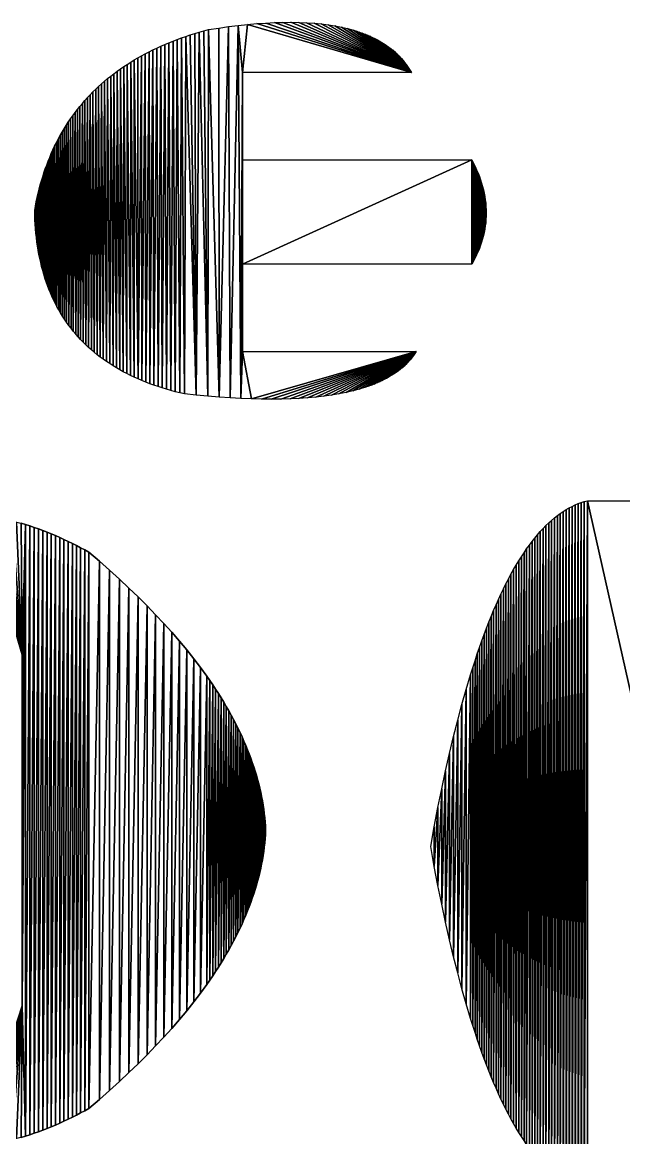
# Model space of a CAD drawing. Extents: x 10 to 917, y 10 to 841.
# Drawn here: x 494.3 to 538, y 52.4 to 133.5 of the extents above; entities that cross this region are included whole.
import ezdxf

# ---------------------------------------------------------------- set-up
doc = ezdxf.new("R2010")
doc.units = 0
doc.header["$MEASUREMENT"] = 0
doc.layers.get('0').update_dxf_attribs({"linetype": 'CONTINUOUS'})

msp = doc.modelspace()

# ---------------------------------------------------------------- linework, layer by layer
for p, q in [((507.829, 132.99), (508.566, 133.103)), ((508.566, 133.103), (509.285, 133.203)), ((509.285, 133.203), (509.986, 133.289)), ((509.986, 133.289), (510.67, 133.361)), ((510.67, 133.361), (511.335, 133.42)), ((511.335, 133.42), (511.983, 133.465)), ((511.983, 133.465), (512.613, 133.496)), ((512.613, 133.496), (513.225, 133.514)), ((513.225, 133.514), (513.819, 133.518)), ((513.819, 133.518), (514.395, 133.509)), ((514.395, 133.509), (514.954, 133.486)), ((514.954, 133.486), (515.495, 133.449)), ((515.495, 133.449), (516.018, 133.399)), ((516.018, 133.399), (516.523, 133.335)), ((516.523, 133.335), (517.01, 133.257)), ((517.01, 133.257), (517.48, 133.166)), ((517.48, 133.166), (517.931, 133.061)), ((517.931, 133.061), (518.365, 132.943)), ((505.253, 132.151), (505.559, 132.269)), ((505.559, 132.269), (505.87, 132.383)), ((505.87, 132.383), (506.186, 132.493)), ((506.186, 132.493), (506.505, 132.6)), ((506.505, 132.6), (506.83, 132.703)), ((506.83, 132.703), (507.159, 132.802)), ((507.159, 132.802), (507.492, 132.898)), ((507.492, 132.898), (507.829, 132.99)), ((518.365, 132.943), (518.575, 132.879)), ((518.575, 132.879), (518.781, 132.811)), ((518.781, 132.811), (518.982, 132.74)), ((518.982, 132.74), (519.179, 132.665)), ((519.179, 132.665), (519.372, 132.587)), ((519.372, 132.587), (519.56, 132.506)), ((519.56, 132.506), (519.743, 132.421)), ((519.743, 132.421), (519.922, 132.333)), ((519.922, 132.333), (520.097, 132.242)), ((520.097, 132.242), (520.267, 132.147)), ((503.507, 131.371), (503.787, 131.51)), ((503.787, 131.51), (504.071, 131.646)), ((504.071, 131.646), (504.36, 131.777)), ((504.36, 131.777), (504.653, 131.906)), ((504.653, 131.906), (504.951, 132.03)), ((504.951, 132.03), (505.253, 132.151)), ((520.267, 132.147), (520.433, 132.048)), ((520.433, 132.048), (520.594, 131.947)), ((520.594, 131.947), (520.751, 131.842)), ((520.751, 131.842), (520.903, 131.733)), ((520.903, 131.733), (521.051, 131.621)), ((521.051, 131.621), (521.194, 131.506)), ((521.194, 131.506), (521.333, 131.387)), ((501.922, 130.461), (502.175, 130.622)), ((502.175, 130.622), (502.433, 130.779)), ((502.433, 130.779), (502.695, 130.932)), ((502.695, 130.932), (502.961, 131.082)), ((502.961, 131.082), (503.232, 131.228)), ((503.232, 131.228), (503.507, 131.371)), ((521.333, 131.387), (521.468, 131.265)), ((521.468, 131.265), (521.598, 131.139)), ((521.598, 131.139), (521.723, 131.01)), ((521.723, 131.01), (521.845, 130.878)), ((521.845, 130.878), (521.961, 130.742)), ((521.961, 130.742), (522.073, 130.603)), ((522.073, 130.603), (522.181, 130.46)), ((500.724, 129.604), (500.954, 129.782)), ((500.954, 129.782), (501.19, 129.958)), ((501.19, 129.958), (501.429, 130.129)), ((501.429, 130.129), (501.674, 130.297)), ((501.674, 130.297), (501.922, 130.461)), ((522.568, 129.856), (510.286, 129.856)), ((510.286, 129.856), (510.286, 123.515)), ((522.181, 130.46), (522.285, 130.314)), ((522.285, 130.314), (522.383, 130.165)), ((522.383, 130.165), (522.478, 130.012)), ((522.478, 130.012), (522.568, 129.856)), ((499.845, 128.853), (500.058, 129.046)), ((500.058, 129.046), (500.275, 129.236)), ((500.275, 129.236), (500.497, 129.422)), ((500.497, 129.422), (500.724, 129.604)), ((499.038, 128.045), (499.233, 128.253)), ((499.233, 128.253), (499.432, 128.456)), ((499.432, 128.456), (499.637, 128.657)), ((499.637, 128.657), (499.845, 128.853)), ((498.302, 127.179), (498.479, 127.401)), ((498.479, 127.401), (498.661, 127.619)), ((498.661, 127.619), (498.847, 127.834)), ((498.847, 127.834), (499.038, 128.045)), ((497.796, 126.492), (497.96, 126.725)), ((497.96, 126.725), (498.129, 126.954)), ((498.129, 126.954), (498.302, 127.179)), ((497.185, 125.526), (497.331, 125.773)), ((497.331, 125.773), (497.482, 126.016)), ((497.482, 126.016), (497.637, 126.256)), ((497.637, 126.256), (497.796, 126.492)), ((496.773, 124.763), (496.906, 125.021)), ((496.906, 125.021), (497.043, 125.275)), ((497.043, 125.275), (497.185, 125.526)), ((496.402, 123.968), (496.521, 124.237)), ((496.521, 124.237), (496.645, 124.502)), ((496.645, 124.502), (496.773, 124.763)), ((496.07, 123.141), (496.176, 123.42)), ((496.176, 123.42), (496.287, 123.696)), ((496.287, 123.696), (496.402, 123.968)), ((510.286, 123.515), (526.954, 123.515)), ((526.954, 123.515), (527.082, 123.27)), ((495.778, 122.281), (495.871, 122.571)), ((495.871, 122.571), (495.968, 122.858)), ((495.968, 122.858), (496.07, 123.141)), ((527.082, 123.27), (527.201, 123.025)), ((527.201, 123.025), (527.312, 122.781)), ((527.312, 122.781), (527.415, 122.538)), ((527.415, 122.538), (527.509, 122.295)), ((495.527, 121.389), (495.606, 121.69)), ((495.606, 121.69), (495.69, 121.987)), ((495.69, 121.987), (495.778, 122.281)), ((527.509, 122.295), (527.596, 122.052)), ((527.596, 122.052), (527.674, 121.81)), ((527.674, 121.81), (527.744, 121.568)), ((495.382, 120.776), (495.452, 121.084)), ((495.452, 121.084), (495.527, 121.389)), ((527.744, 121.568), (527.805, 121.327)), ((527.805, 121.327), (527.859, 121.087)), ((527.859, 121.087), (527.904, 120.847)), ((495.197, 119.83), (495.254, 120.149)), ((495.254, 120.149), (495.316, 120.464)), ((495.316, 120.464), (495.382, 120.776)), ((527.904, 120.847), (527.941, 120.607)), ((527.941, 120.607), (527.97, 120.368)), ((527.97, 120.368), (527.99, 120.13)), ((527.99, 120.13), (528.003, 119.892)), ((495.205, 119.492), (495.197, 119.83)), ((495.218, 119.158), (495.205, 119.492)), ((528.003, 119.417), (527.99, 119.181)), ((528.003, 119.892), (528.007, 119.654)), ((528.007, 119.654), (528.003, 119.417)), ((495.237, 118.828), (495.218, 119.158)), ((495.26, 118.503), (495.237, 118.828)), ((495.289, 118.181), (495.26, 118.503)), ((527.904, 118.474), (527.859, 118.24)), ((527.941, 118.709), (527.904, 118.474)), ((527.97, 118.945), (527.941, 118.709)), ((527.99, 119.181), (527.97, 118.945)), ((495.323, 117.864), (495.289, 118.181)), ((495.361, 117.551), (495.323, 117.864)), ((527.744, 117.772), (527.674, 117.539)), ((527.805, 118.006), (527.744, 117.772)), ((527.859, 118.24), (527.805, 118.006)), ((495.406, 117.241), (495.361, 117.551)), ((495.455, 116.936), (495.406, 117.241)), ((495.509, 116.636), (495.455, 116.936)), ((527.415, 116.843), (527.312, 116.612)), ((527.509, 117.075), (527.415, 116.843)), ((527.596, 117.307), (527.509, 117.075)), ((527.674, 117.539), (527.596, 117.307)), ((495.568, 116.339), (495.509, 116.636)), ((495.633, 116.046), (495.568, 116.339)), ((495.703, 115.757), (495.633, 116.046)), ((527.082, 116.152), (526.954, 115.922)), ((527.201, 116.382), (527.082, 116.152)), ((527.312, 116.612), (527.201, 116.382)), ((495.778, 115.473), (495.703, 115.757)), ((495.858, 115.193), (495.778, 115.473)), ((495.943, 114.916), (495.858, 115.193)), ((526.954, 115.922), (510.286, 115.922)), ((510.286, 115.922), (510.286, 109.581)), ((496.033, 114.644), (495.943, 114.916)), ((496.129, 114.376), (496.033, 114.644)), ((496.229, 114.112), (496.129, 114.376)), ((496.335, 113.853), (496.229, 114.112)), ((496.446, 113.597), (496.335, 113.853)), ((496.562, 113.345), (496.446, 113.597)), ((496.683, 113.098), (496.562, 113.345)), ((496.809, 112.855), (496.683, 113.098)), ((496.941, 112.615), (496.809, 112.855)), ((497.077, 112.38), (496.941, 112.615)), ((497.219, 112.149), (497.077, 112.38)), ((497.366, 111.922), (497.219, 112.149)), ((497.518, 111.7), (497.366, 111.922)), ((497.675, 111.481), (497.518, 111.7)), ((497.837, 111.266), (497.675, 111.481)), ((498.004, 111.056), (497.837, 111.266)), ((498.177, 110.85), (498.004, 111.056)), ((498.355, 110.647), (498.177, 110.85)), ((498.537, 110.449), (498.355, 110.647)), ((498.725, 110.255), (498.537, 110.449)), ((498.918, 110.065), (498.725, 110.255)), ((499.117, 109.88), (498.918, 110.065)), ((499.32, 109.698), (499.117, 109.88)), ((499.529, 109.521), (499.32, 109.698)), ((499.742, 109.347), (499.529, 109.521)), ((510.286, 109.581), (522.919, 109.581)), ((522.919, 109.581), (522.828, 109.438)), ((499.961, 109.178), (499.742, 109.347)), ((500.185, 109.013), (499.961, 109.178)), ((500.414, 108.852), (500.185, 109.013)), ((500.648, 108.695), (500.414, 108.852)), ((500.888, 108.542), (500.648, 108.695)), ((522.294, 108.767), (522.17, 108.642)), ((522.412, 108.895), (522.294, 108.767)), ((522.524, 109.026), (522.412, 108.895)), ((522.631, 109.16), (522.524, 109.026)), ((522.732, 109.297), (522.631, 109.16)), ((522.828, 109.438), (522.732, 109.297)), ((501.132, 108.393), (500.888, 108.542)), ((501.382, 108.248), (501.132, 108.393)), ((501.637, 108.108), (501.382, 108.248)), ((501.897, 107.971), (501.637, 108.108)), ((502.162, 107.839), (501.897, 107.971)), ((521.315, 107.954), (521.153, 107.85)), ((521.471, 108.061), (521.315, 107.954)), ((521.622, 108.171), (521.471, 108.061)), ((521.767, 108.284), (521.622, 108.171)), ((521.907, 108.401), (521.767, 108.284)), ((522.041, 108.52), (521.907, 108.401)), ((522.17, 108.642), (522.041, 108.52)), ((502.432, 107.711), (502.162, 107.839)), ((502.707, 107.587), (502.432, 107.711)), ((502.988, 107.467), (502.707, 107.587)), ((503.273, 107.351), (502.988, 107.467)), ((503.564, 107.239), (503.273, 107.351)), ((503.86, 107.132), (503.564, 107.239)), ((504.161, 107.028), (503.86, 107.132)), ((519.662, 107.127), (519.451, 107.05)), ((519.867, 107.207), (519.662, 107.127)), ((520.068, 107.29), (519.867, 107.207)), ((520.262, 107.375), (520.068, 107.29)), ((520.451, 107.464), (520.262, 107.375)), ((520.635, 107.556), (520.451, 107.464)), ((520.813, 107.651), (520.635, 107.556)), ((520.986, 107.749), (520.813, 107.651)), ((521.153, 107.85), (520.986, 107.749)), ((504.467, 106.929), (504.161, 107.028)), ((504.778, 106.834), (504.467, 106.929)), ((505.095, 106.742), (504.778, 106.834)), ((505.417, 106.655), (505.095, 106.742)), ((505.743, 106.572), (505.417, 106.655)), ((506.075, 106.494), (505.743, 106.572)), ((506.941, 106.403), (506.075, 106.494)), ((507.786, 106.325), (506.941, 106.403)), ((508.608, 106.258), (507.786, 106.325)), ((516.208, 106.325), (515.626, 106.259)), ((516.767, 106.403), (516.208, 106.325)), ((517.304, 106.494), (516.767, 106.403)), ((517.819, 106.596), (517.304, 106.494)), ((518.313, 106.711), (517.819, 106.596)), ((518.784, 106.837), (518.313, 106.711)), ((519.234, 106.976), (518.784, 106.837)), ((519.451, 107.05), (519.234, 106.976)), ((509.409, 106.204), (508.608, 106.258)), ((510.187, 106.162), (509.409, 106.204)), ((510.944, 106.132), (510.187, 106.162)), ((511.679, 106.114), (510.944, 106.132)), ((512.391, 106.108), (511.679, 106.114)), ((513.082, 106.114), (512.391, 106.108)), ((513.751, 106.132), (513.082, 106.114)), ((514.398, 106.162), (513.751, 106.132)), ((515.023, 106.204), (514.398, 106.162)), ((515.626, 106.259), (515.023, 106.204)), ((533.814, 98.08), (534.03, 98.204)), ((534.03, 98.204), (534.248, 98.318)), ((534.248, 98.318), (534.467, 98.422)), ((534.467, 98.422), (534.687, 98.514)), ((534.687, 98.514), (534.909, 98.597)), ((534.909, 98.597), (535.133, 98.669)), ((535.133, 98.669), (535.358, 98.73)), ((535.358, 98.73), (546.68, 98.729)), ((532.756, 97.299), (532.965, 97.476)), ((532.965, 97.476), (533.175, 97.643)), ((533.175, 97.643), (533.386, 97.799)), ((533.386, 97.799), (533.6, 97.945)), ((533.6, 97.945), (533.814, 98.08)), ((494.522, 96.99), (494.204, 97.086)), ((494.839, 96.89), (494.522, 96.99)), ((495.155, 96.784), (494.839, 96.89)), ((495.469, 96.674), (495.155, 96.784)), ((495.782, 96.559), (495.469, 96.674)), ((496.093, 96.44), (495.782, 96.559)), ((531.937, 96.485), (532.14, 96.704)), ((532.14, 96.704), (532.344, 96.913)), ((532.344, 96.913), (532.549, 97.111)), ((532.549, 97.111), (532.756, 97.299)), ((496.403, 96.315), (496.093, 96.44)), ((496.712, 96.186), (496.403, 96.315)), ((497.019, 96.052), (496.712, 96.186)), ((497.325, 95.913), (497.019, 96.052)), ((497.63, 95.769), (497.325, 95.913)), ((497.933, 95.62), (497.63, 95.769)), ((531.142, 95.503), (531.338, 95.764)), ((531.338, 95.764), (531.536, 96.015)), ((531.536, 96.015), (531.736, 96.255)), ((531.736, 96.255), (531.937, 96.485)), ((498.235, 95.467), (497.933, 95.62)), ((498.535, 95.309), (498.235, 95.467)), ((498.835, 95.146), (498.535, 95.309)), ((499.132, 94.978), (498.835, 95.146)), ((499.896, 94.326), (499.132, 94.978)), ((530.561, 94.655), (530.753, 94.948)), ((530.753, 94.948), (530.946, 95.231)), ((530.946, 95.231), (531.142, 95.503)), ((500.636, 93.675), (499.896, 94.326)), ((530.181, 94.038), (530.37, 94.352)), ((530.37, 94.352), (530.561, 94.655)), ((501.353, 93.025), (500.636, 93.675)), ((529.622, 93.032), (529.807, 93.378)), ((529.807, 93.378), (529.993, 93.713)), ((529.993, 93.713), (530.181, 94.038)), ((502.047, 92.377), (501.353, 93.025)), ((529.258, 92.309), (529.439, 92.676)), ((529.439, 92.676), (529.622, 93.032)), ((502.717, 91.73), (502.047, 92.377)), ((503.364, 91.085), (502.717, 91.73)), ((528.899, 91.544), (529.078, 91.932)), ((529.078, 91.932), (529.258, 92.309)), ((503.987, 90.44), (503.364, 91.085)), ((528.546, 90.737), (528.722, 91.146)), ((528.722, 91.146), (528.899, 91.544)), ((504.588, 89.797), (503.987, 90.44)), ((528.199, 89.887), (528.372, 90.317)), ((528.372, 90.317), (528.546, 90.737)), ((505.164, 89.156), (504.588, 89.797)), ((527.858, 88.996), (528.028, 89.447)), ((528.028, 89.447), (528.199, 89.887)), ((505.718, 88.515), (505.164, 89.156)), ((506.248, 87.876), (505.718, 88.515)), ((527.523, 88.062), (527.69, 88.534)), ((527.69, 88.534), (527.858, 88.996)), ((506.754, 87.238), (506.248, 87.876)), ((527.358, 87.58), (527.523, 88.062)), ((507.238, 86.602), (506.754, 87.238)), ((527.032, 86.583), (527.194, 87.086)), ((527.194, 87.086), (527.358, 87.58)), ((507.698, 85.967), (507.238, 86.602)), ((526.555, 85.008), (526.872, 86.068)), ((526.872, 86.068), (527.032, 86.583)), ((507.919, 85.65), (507.698, 85.967)), ((508.134, 85.333), (507.919, 85.65)), ((508.344, 85.016), (508.134, 85.333)), ((508.547, 84.7), (508.344, 85.016)), ((508.745, 84.385), (508.547, 84.7)), ((508.937, 84.069), (508.745, 84.385)), ((526.244, 83.906), (526.555, 85.008)), ((509.123, 83.754), (508.937, 84.069)), ((509.303, 83.439), (509.123, 83.754)), ((525.939, 82.762), (526.244, 83.906)), ((509.478, 83.125), (509.303, 83.439)), ((509.647, 82.811), (509.478, 83.125)), ((509.809, 82.497), (509.647, 82.811)), ((525.64, 81.575), (525.939, 82.762)), ((509.966, 82.183), (509.809, 82.497)), ((510.117, 81.87), (509.966, 82.183)), ((510.263, 81.557), (510.117, 81.87)), ((510.402, 81.245), (510.263, 81.557)), ((510.536, 80.932), (510.402, 81.245)), ((525.347, 80.347), (525.64, 81.575)), ((510.663, 80.621), (510.536, 80.932)), ((510.785, 80.309), (510.663, 80.621)), ((510.901, 79.998), (510.785, 80.309)), ((525.06, 79.076), (525.347, 80.347)), ((511.011, 79.687), (510.901, 79.998)), ((511.116, 79.376), (511.011, 79.687)), ((511.214, 79.066), (511.116, 79.376)), ((511.307, 78.756), (511.214, 79.066)), ((511.394, 78.446), (511.307, 78.756)), ((524.779, 77.763), (525.06, 79.076)), ((511.475, 78.137), (511.394, 78.446)), ((511.55, 77.828), (511.475, 78.137)), ((511.619, 77.52), (511.55, 77.828)), ((511.683, 77.211), (511.619, 77.52)), ((511.74, 76.903), (511.683, 77.211)), ((524.503, 76.408), (524.779, 77.763)), ((511.792, 76.596), (511.74, 76.903)), ((511.838, 76.288), (511.792, 76.596)), ((511.878, 75.981), (511.838, 76.288)), ((524.234, 75.011), (524.503, 76.408)), ((511.912, 75.675), (511.878, 75.981)), ((511.941, 75.368), (511.912, 75.675)), ((511.963, 75.062), (511.941, 75.368)), ((511.98, 74.756), (511.963, 75.062)), ((511.963, 74.451), (511.98, 74.756)), ((523.971, 73.572), (524.234, 75.011)), ((511.878, 73.532), (511.912, 73.838)), ((511.912, 73.838), (511.941, 74.145)), ((511.941, 74.145), (511.963, 74.451)), ((511.792, 72.917), (511.838, 73.225)), ((511.838, 73.225), (511.878, 73.532)), ((524.234, 72.133), (523.971, 73.572)), ((511.619, 71.993), (511.683, 72.302)), ((511.683, 72.302), (511.74, 72.61)), ((511.74, 72.61), (511.792, 72.917)), ((511.475, 71.376), (511.55, 71.685)), ((511.55, 71.685), (511.619, 71.993)), ((524.503, 70.736), (524.234, 72.133)), ((511.214, 70.447), (511.307, 70.757)), ((511.307, 70.757), (511.394, 71.066)), ((511.394, 71.066), (511.475, 71.376)), ((524.779, 69.381), (524.503, 70.736)), ((510.901, 69.515), (511.011, 69.826)), ((511.011, 69.826), (511.116, 70.137)), ((511.116, 70.137), (511.214, 70.447)), ((510.663, 68.892), (510.785, 69.204)), ((510.785, 69.204), (510.901, 69.515)), ((525.06, 68.068), (524.779, 69.381)), ((510.263, 67.956), (510.402, 68.268)), ((510.402, 68.268), (510.536, 68.58)), ((510.536, 68.58), (510.663, 68.892)), ((509.809, 67.016), (509.966, 67.33)), ((509.966, 67.33), (510.117, 67.643)), ((510.117, 67.643), (510.263, 67.956)), ((525.347, 66.797), (525.06, 68.068)), ((509.478, 66.388), (509.647, 66.702)), ((509.647, 66.702), (509.809, 67.016)), ((525.64, 65.568), (525.347, 66.797)), ((508.937, 65.444), (509.123, 65.759)), ((509.123, 65.759), (509.303, 66.074)), ((509.303, 66.074), (509.478, 66.388)), ((508.547, 64.813), (508.745, 65.128)), ((508.745, 65.128), (508.937, 65.444)), ((525.939, 64.382), (525.64, 65.568)), ((507.919, 63.863), (508.134, 64.18)), ((508.134, 64.18), (508.344, 64.496)), ((508.344, 64.496), (508.547, 64.813)), ((526.244, 63.238), (525.939, 64.382)), ((507.238, 62.911), (507.698, 63.546)), ((507.698, 63.546), (507.919, 63.863)), ((506.754, 62.275), (507.238, 62.911)), ((526.555, 62.135), (526.244, 63.238)), ((506.248, 61.637), (506.754, 62.275)), ((526.872, 61.075), (526.555, 62.135)), ((505.164, 60.357), (505.718, 60.998)), ((505.718, 60.998), (506.248, 61.637)), ((527.032, 60.561), (526.872, 61.075)), ((504.588, 59.716), (505.164, 60.357)), ((527.194, 60.057), (527.032, 60.561)), ((527.358, 59.564), (527.194, 60.057)), ((503.987, 59.073), (504.588, 59.716)), ((527.523, 59.082), (527.358, 59.564)), ((502.717, 57.783), (503.364, 58.428)), ((503.364, 58.428), (503.987, 59.073)), ((527.69, 58.61), (527.523, 59.082)), ((527.858, 58.148), (527.69, 58.61)), ((502.047, 57.136), (502.717, 57.783)), ((528.028, 57.697), (527.858, 58.148)), ((528.199, 57.256), (528.028, 57.697)), ((501.353, 56.488), (502.047, 57.136)), ((528.372, 56.827), (528.199, 57.256)), ((528.546, 56.407), (528.372, 56.827)), ((500.636, 55.838), (501.353, 56.488)), ((528.722, 55.998), (528.546, 56.407)), ((528.899, 55.6), (528.722, 55.998)), ((499.132, 54.535), (499.896, 55.187)), ((499.896, 55.187), (500.636, 55.838)), ((529.078, 55.212), (528.899, 55.6)), ((529.258, 54.835), (529.078, 55.212)), ((498.535, 54.204), (498.835, 54.367)), ((498.835, 54.367), (499.132, 54.535)), ((529.439, 54.468), (529.258, 54.835)), ((529.622, 54.112), (529.439, 54.468)), ((497.019, 53.461), (497.325, 53.6)), ((497.325, 53.6), (497.63, 53.744)), ((497.63, 53.744), (497.933, 53.893)), ((497.933, 53.893), (498.235, 54.046)), ((498.235, 54.046), (498.535, 54.204)), ((529.807, 53.766), (529.622, 54.112)), ((529.993, 53.431), (529.807, 53.766)), ((494.839, 52.623), (495.155, 52.729)), ((495.155, 52.729), (495.469, 52.839)), ((495.469, 52.839), (495.782, 52.954)), ((495.782, 52.954), (496.093, 53.073)), ((496.093, 53.073), (496.403, 53.198)), ((496.403, 53.198), (496.712, 53.327)), ((496.712, 53.327), (497.019, 53.461)), ((530.181, 53.106), (529.993, 53.431)), ((530.37, 52.792), (530.181, 53.106)), ((530.561, 52.489), (530.37, 52.792)), ((494.204, 52.427), (494.522, 52.523)), ((494.522, 52.523), (494.839, 52.623)), ((530.753, 52.196), (530.561, 52.489))]:
    msp.add_line(p, q)

# ---------------------------------------------------------------- meshes
mesh = msp.add_polyface()
corners = [(495.254, 120.149), (495.205, 119.492), (495.197, 119.83), (495.218, 119.158), (495.237, 118.828), (495.26, 118.503), (495.316, 120.464), (495.289, 118.181), (495.323, 117.864), (495.382, 120.776), (495.361, 117.551), (495.406, 117.241), (495.452, 121.084), (495.455, 116.936), (495.527, 121.389), (495.509, 116.636), (495.568, 116.339), (495.606, 121.69), (495.633, 116.046), (495.69, 121.987), (495.703, 115.757), (495.778, 122.281), (495.778, 115.473), (495.858, 115.193), (495.871, 122.571), (495.943, 114.916), (495.968, 122.858), (496.033, 114.644), (496.07, 123.141), (496.129, 114.376), (496.176, 123.42), (496.229, 114.112), (496.287, 123.696), (496.335, 113.853), (496.402, 123.968), (496.446, 113.597), (496.521, 124.237), (496.562, 113.345), (496.645, 124.502), (496.683, 113.098), (496.773, 124.763), (496.809, 112.855), (496.906, 125.021), (496.941, 112.615), (497.043, 125.275), (497.077, 112.38), (497.185, 125.526), (497.219, 112.149), (497.331, 125.773), (497.366, 111.922), (497.482, 126.016), (497.518, 111.7), (497.637, 126.256), (497.675, 111.481), (497.796, 126.492), (497.837, 111.266), (497.96, 126.725), (498.004, 111.056), (498.129, 126.954), (498.177, 110.85), (498.302, 127.179), (498.355, 110.647), (498.479, 127.401), (498.537, 110.449), (498.661, 127.619), (498.725, 110.255), (498.847, 127.834), (498.918, 110.065), (499.038, 128.045), (499.117, 109.88), (499.233, 128.253), (499.32, 109.698), (499.432, 128.456), (499.529, 109.521), (499.637, 128.657), (499.742, 109.347), (499.845, 128.853), (499.961, 109.178), (500.058, 129.046), (500.185, 109.013), (500.275, 129.236), (500.414, 108.852), (500.497, 129.422), (500.648, 108.695), (500.724, 129.604), (500.888, 108.542), (500.954, 129.782), (501.132, 108.393), (501.19, 129.958), (501.382, 108.248), (501.429, 130.129), (501.637, 108.108), (501.674, 130.297), (501.897, 107.971), (501.922, 130.461), (502.162, 107.839), (502.175, 130.622), (502.432, 107.711), (502.433, 130.779), (502.707, 107.587), (502.695, 130.932), (502.961, 131.082), (502.988, 107.467), (503.232, 131.228), (503.273, 107.351), (503.507, 131.371), (503.564, 107.239), (503.787, 131.51), (503.86, 107.132), (504.071, 131.646), (504.161, 107.028), (504.36, 131.777), (504.467, 106.929), (504.653, 131.906), (504.778, 106.834), (504.951, 132.03), (505.095, 106.742), (505.253, 132.151), (505.417, 106.655), (505.559, 132.269), (505.743, 106.572), (505.87, 132.383), (506.075, 106.494), (506.186, 132.493), (506.941, 106.403), (506.505, 132.6), (506.83, 132.703), (507.159, 132.802), (507.786, 106.325), (507.492, 132.898), (507.829, 132.99), (508.608, 106.258), (508.566, 133.103), (509.285, 133.203), (509.409, 106.204), (509.986, 133.289), (510.187, 106.162), (510.286, 129.856), (510.67, 133.361), (522.568, 129.856), (511.335, 133.42), (511.983, 133.465), (512.613, 133.496), (513.225, 133.514), (513.819, 133.518), (514.395, 133.509), (514.954, 133.486), (515.495, 133.449), (516.018, 133.399), (516.523, 133.335), (517.01, 133.257), (517.48, 133.166), (517.931, 133.061), (518.365, 132.943), (518.575, 132.879), (518.781, 132.811), (518.982, 132.74), (519.179, 132.665), (519.372, 132.587), (519.56, 132.506), (519.743, 132.421), (519.922, 132.333), (520.097, 132.242), (520.267, 132.147), (520.433, 132.048), (520.594, 131.947), (520.751, 131.842), (520.903, 131.733), (521.051, 131.621), (521.194, 131.506), (521.333, 131.387), (521.468, 131.265), (521.598, 131.139), (521.723, 131.01), (521.845, 130.878), (521.961, 130.742), (522.073, 130.603), (522.181, 130.46), (522.285, 130.314), (522.383, 130.165), (522.478, 130.012), (526.954, 123.515), (510.286, 115.922), (510.286, 123.515), (526.954, 115.922), (527.082, 123.27), (527.082, 116.152), (527.201, 123.025), (527.201, 116.382), (527.312, 122.781), (527.312, 116.612), (527.415, 122.538), (527.415, 116.843), (527.509, 122.295), (527.509, 117.075), (527.596, 122.052), (527.596, 117.307), (527.674, 121.81), (527.674, 117.539), (527.744, 121.568), (527.744, 117.772), (527.805, 121.327), (527.805, 118.006), (527.859, 121.087), (527.859, 118.24), (527.904, 120.847), (527.904, 118.474), (527.941, 120.607), (527.941, 118.709), (527.97, 120.368), (527.97, 118.945), (527.99, 120.13), (527.99, 119.181), (528.003, 119.892), (528.003, 119.417), (528.007, 119.654), (510.286, 109.581), (510.944, 106.132), (522.919, 109.581), (511.679, 106.114), (512.391, 106.108), (513.082, 106.114), (513.751, 106.132), (514.398, 106.162), (515.023, 106.204), (515.626, 106.259), (516.208, 106.325), (516.767, 106.403), (517.304, 106.494), (517.819, 106.596), (518.313, 106.711), (518.784, 106.837), (519.234, 106.976), (519.451, 107.05), (519.662, 107.127), (519.867, 107.207), (520.068, 107.29), (520.262, 107.375), (520.451, 107.464), (520.635, 107.556), (520.813, 107.651), (520.986, 107.749), (521.153, 107.85), (521.315, 107.954), (521.471, 108.061), (521.622, 108.171), (521.767, 108.284), (521.907, 108.401), (522.041, 108.52), (522.17, 108.642), (522.294, 108.767), (522.412, 108.895), (522.524, 109.026), (522.631, 109.16), (522.732, 109.297), (522.828, 109.438)]
mesh.append_faces([[corners[k] for k in face] for face in [(0, 1, 2), (139, 179, 180), (214, 213, 215), (254, 218, 255)]], dxfattribs={"vtx0": -1})
mesh.append_faces([[corners[k] for k in face] for face in [(1, 0, 3), (3, 0, 4), (4, 0, 5), (5, 6, 7), (7, 6, 8), (8, 9, 10), (10, 9, 11), (11, 12, 13), (13, 14, 15), (15, 14, 16), (16, 17, 18), (18, 19, 20), (20, 21, 22), (22, 21, 23), (23, 24, 25), (25, 26, 27), (27, 28, 29), (29, 30, 31), (31, 32, 33), (33, 34, 35), (35, 36, 37), (37, 38, 39), (39, 40, 41), (41, 42, 43), (43, 44, 45), (45, 46, 47), (47, 48, 49), (49, 50, 51), (51, 52, 53), (53, 54, 55), (55, 56, 57), (57, 58, 59), (59, 60, 61), (61, 62, 63), (63, 64, 65), (65, 66, 67), (67, 68, 69), (69, 70, 71), (71, 72, 73), (73, 74, 75), (75, 76, 77), (77, 78, 79), (79, 80, 81), (81, 82, 83), (83, 84, 85), (85, 86, 87), (87, 88, 89), (89, 90, 91), (91, 92, 93), (93, 94, 95), (95, 96, 97), (97, 98, 99), (99, 101, 102), (102, 103, 104), (104, 105, 106), (106, 107, 108), (108, 109, 110), (110, 111, 112), (112, 113, 114), (114, 115, 116), (116, 117, 118), (118, 119, 120), (120, 121, 122), (122, 123, 124), (124, 127, 128), (128, 130, 131), (131, 133, 134), (134, 135, 136), (137, 138, 139), (181, 182, 183), (182, 181, 184), (184, 185, 186), (186, 187, 188), (188, 189, 190), (190, 191, 192), (192, 193, 194), (194, 195, 196), (196, 197, 198), (198, 199, 200), (200, 201, 202), (202, 203, 204), (204, 205, 206), (206, 207, 208), (208, 209, 210), (210, 211, 212), (212, 213, 214), (136, 216, 217), (216, 183, 182), (217, 218, 219), (219, 218, 220), (220, 218, 221), (221, 218, 222), (222, 218, 223), (223, 218, 224), (224, 218, 225), (225, 218, 226), (226, 218, 227), (227, 218, 228), (228, 218, 229), (229, 218, 230), (230, 218, 231), (231, 218, 232), (232, 218, 233), (233, 218, 234), (234, 218, 235), (235, 218, 236), (236, 218, 237), (237, 218, 238), (238, 218, 239), (239, 218, 240), (240, 218, 241), (241, 218, 242), (242, 218, 243), (243, 218, 244), (244, 218, 245), (245, 218, 246), (246, 218, 247), (247, 218, 248), (248, 218, 249), (249, 218, 250), (250, 218, 251), (251, 218, 252), (252, 218, 253), (253, 218, 254)]], dxfattribs={"vtx0": -1, "vtx1": -1})
mesh.append_faces([[corners[k] for k in face] for face in [(136, 135, 137), (216, 136, 137)]], dxfattribs={"vtx0": -1, "vtx1": -1, "vtx2": -1})
mesh.append_faces([[corners[k] for k in face] for face in [(5, 0, 6), (8, 6, 9), (11, 9, 12), (13, 12, 14), (16, 14, 17), (18, 17, 19), (20, 19, 21), (23, 21, 24), (25, 24, 26), (27, 26, 28), (29, 28, 30), (31, 30, 32), (33, 32, 34), (35, 34, 36), (37, 36, 38), (39, 38, 40), (41, 40, 42), (43, 42, 44), (45, 44, 46), (47, 46, 48), (49, 48, 50), (51, 50, 52), (53, 52, 54), (55, 54, 56), (57, 56, 58), (59, 58, 60), (61, 60, 62), (63, 62, 64), (65, 64, 66), (67, 66, 68), (69, 68, 70), (71, 70, 72), (73, 72, 74), (75, 74, 76), (77, 76, 78), (79, 78, 80), (81, 80, 82), (83, 82, 84), (85, 84, 86), (87, 86, 88), (89, 88, 90), (91, 90, 92), (93, 92, 94), (95, 94, 96), (97, 96, 98), (99, 98, 100), (99, 100, 101), (102, 101, 103), (104, 103, 105), (106, 105, 107), (108, 107, 109), (110, 109, 111), (112, 111, 113), (114, 113, 115), (116, 115, 117), (118, 117, 119), (120, 119, 121), (122, 121, 123), (124, 123, 125), (124, 125, 126), (124, 126, 127), (128, 127, 129), (128, 129, 130), (131, 130, 132), (131, 132, 133), (134, 133, 135), (137, 135, 138), (139, 138, 140), (139, 140, 141), (139, 141, 142), (139, 142, 143), (139, 143, 144), (139, 144, 145), (139, 145, 146), (139, 146, 147), (139, 147, 148), (139, 148, 149), (139, 149, 150), (139, 150, 151), (139, 151, 152), (139, 152, 153), (139, 153, 154), (139, 154, 155), (139, 155, 156), (139, 156, 157), (139, 157, 158), (139, 158, 159), (139, 159, 160), (139, 160, 161), (139, 161, 162), (139, 162, 163), (139, 163, 164), (139, 164, 165), (139, 165, 166), (139, 166, 167), (139, 167, 168), (139, 168, 169), (139, 169, 170), (139, 170, 171), (139, 171, 172), (139, 172, 173), (139, 173, 174), (139, 174, 175), (139, 175, 176), (139, 176, 177), (139, 177, 178), (139, 178, 179), (184, 181, 185), (186, 185, 187), (188, 187, 189), (190, 189, 191), (192, 191, 193), (194, 193, 195), (196, 195, 197), (198, 197, 199), (200, 199, 201), (202, 201, 203), (204, 203, 205), (206, 205, 207), (208, 207, 209), (210, 209, 211), (212, 211, 213), (216, 137, 183), (217, 216, 218)]], dxfattribs={"vtx0": -1, "vtx2": -1})
mesh = msp.add_polyface()
corners = [(546.984, 28.933), (546.984, 118.211), (547.453, 118.672), (547.453, 28.472), (547.928, 119.128), (547.928, 28.016), (548.408, 119.579), (548.408, 27.564), (548.894, 120.027), (548.894, 27.117), (549.385, 120.47), (549.385, 26.674), (549.882, 120.908), (549.882, 26.235), (550.385, 121.343), (550.385, 25.801), (550.894, 121.773), (550.894, 25.371), (551.408, 122.198), (551.408, 24.945), (551.927, 122.62), (551.927, 24.524), (552.453, 123.037), (558.606, 19.807), (559.199, 127.701), (559.025, 73.572), (546.68, 98.729), (546.68, 48.414), (531.142, 51.641), (531.142, 95.503), (531.338, 95.764), (531.338, 51.38), (531.536, 96.015), (531.536, 51.129), (531.736, 96.255), (531.736, 50.888), (531.937, 96.485), (531.937, 50.659), (532.14, 96.704), (532.14, 50.439), (532.344, 96.913), (532.344, 50.231), (532.549, 97.111), (532.549, 50.032), (532.756, 97.299), (532.756, 49.845), (532.965, 97.476), (532.965, 49.667), (533.175, 97.643), (533.175, 49.501), (533.386, 97.799), (533.386, 49.345), (533.6, 97.945), (533.6, 49.199), (533.814, 98.08), (533.814, 49.064), (534.03, 98.204), (534.03, 48.94), (534.248, 98.318), (534.248, 48.826), (534.467, 98.422), (534.467, 48.722), (534.687, 98.514), (534.687, 48.629), (534.909, 98.597), (534.909, 48.547), (535.133, 98.669), (535.133, 48.475), (535.358, 98.73)]
mesh.append_faces([[corners[k] for k in face] for face in [(23, 24, 25), (26, 1, 27)]], dxfattribs={"vtx0": -1, "vtx1": -1, "vtx2": -1})
mesh.append_faces([[corners[k] for k in face] for face in [(0, 1, 2), (3, 2, 4), (5, 4, 6), (7, 6, 8), (9, 8, 10), (11, 10, 12), (13, 12, 14), (15, 14, 16), (17, 16, 18), (19, 18, 20), (21, 20, 22), (28, 29, 30), (31, 30, 32), (33, 32, 34), (35, 34, 36), (37, 36, 38), (39, 38, 40), (41, 40, 42), (43, 42, 44), (45, 44, 46), (47, 46, 48), (49, 48, 50), (51, 50, 52), (53, 52, 54), (55, 54, 56), (57, 56, 58), (59, 58, 60), (61, 60, 62), (63, 62, 64), (65, 64, 66), (67, 66, 68), (27, 68, 26)]], dxfattribs={"vtx0": -1, "vtx2": -1})
mesh = msp.add_polyface()
corners = [(546.984, 28.933), (546.68, 42.073), (546.984, 118.211), (547.453, 118.672), (547.453, 28.472), (547.928, 119.128), (547.928, 28.016), (548.408, 119.579), (548.408, 27.564), (548.894, 120.027), (548.894, 27.117), (549.385, 120.47), (549.385, 26.674), (549.882, 120.908), (549.882, 26.235), (550.385, 121.343), (550.385, 25.801), (550.894, 121.773), (550.894, 25.371), (551.408, 122.198), (551.408, 24.945), (551.927, 122.62), (551.927, 24.524), (546.68, 48.414), (530.946, 51.913), (531.142, 95.503), (531.142, 51.641), (531.338, 95.764), (531.338, 51.38), (531.536, 96.015), (531.536, 51.129), (531.736, 96.255), (531.736, 50.888), (531.937, 96.485), (531.937, 50.659), (532.14, 96.704), (532.14, 50.439), (532.344, 96.913), (532.344, 50.231), (532.549, 97.111), (532.549, 50.032), (532.756, 97.299), (532.756, 49.845), (532.965, 97.476), (532.965, 49.667), (533.175, 97.643), (533.175, 49.501), (533.386, 97.799), (533.386, 49.345), (533.6, 97.945), (533.6, 49.199), (533.814, 98.08), (533.814, 49.064), (534.03, 98.204), (534.03, 48.94), (534.248, 98.318), (534.248, 48.826), (534.467, 98.422), (534.467, 48.722), (534.687, 98.514), (534.687, 48.629), (534.909, 98.597), (534.909, 48.547), (535.133, 98.669), (535.133, 48.475), (535.358, 98.73), (535.358, 48.414)]
mesh.append_faces([[corners[k] for k in face] for face in [(0, 3, 4), (4, 5, 6), (6, 7, 8), (8, 9, 10), (10, 11, 12), (12, 13, 14), (14, 15, 16), (16, 17, 18), (18, 19, 20), (20, 21, 22), (23, 2, 1), (24, 25, 26), (26, 27, 28), (28, 29, 30), (30, 31, 32), (32, 33, 34), (34, 35, 36), (36, 37, 38), (38, 39, 40), (40, 41, 42), (42, 43, 44), (44, 45, 46), (46, 47, 48), (48, 49, 50), (50, 51, 52), (52, 53, 54), (54, 55, 56), (56, 57, 58), (58, 59, 60), (60, 61, 62), (62, 63, 64), (64, 65, 66), (66, 65, 23)]], dxfattribs={"vtx0": -1, "vtx1": -1})
mesh.append_faces([[corners[k] for k in face] for face in [(0, 1, 2)]], dxfattribs={"vtx0": -1, "vtx1": -1, "vtx2": -1})
mesh = msp.add_polyface()
corners = [(494.279, 87.53), (491.277, 97.731), (491.608, 97.679), (491.937, 97.622), (492.265, 97.559), (492.592, 97.493), (492.917, 97.421), (493.241, 97.344), (493.563, 97.263), (493.884, 97.177), (494.204, 97.086), (494.522, 96.99), (494.279, 81.189), (494.279, 68.325), (494.279, 61.983), (494.522, 52.523), (494.839, 96.89), (494.839, 52.623), (495.155, 96.784), (495.155, 52.729), (495.469, 96.674), (495.469, 52.839), (495.782, 96.559), (495.782, 52.954), (496.093, 96.44), (496.093, 53.073), (496.403, 96.315), (496.403, 53.198), (496.712, 96.186), (496.712, 53.327), (497.019, 96.052), (497.019, 53.461), (497.325, 95.913), (497.325, 53.6), (497.63, 95.769), (497.63, 53.744), (497.933, 95.62), (497.933, 53.893), (498.235, 95.467), (498.235, 54.046), (498.535, 95.309), (498.535, 54.204), (498.835, 95.146), (498.835, 54.367), (499.132, 94.978), (499.132, 54.535), (499.896, 94.326), (499.896, 55.187), (500.636, 93.675), (500.636, 55.838), (501.353, 93.025), (501.353, 56.488), (502.047, 92.377), (502.047, 57.136), (502.717, 91.73), (502.717, 57.783), (503.364, 91.085), (503.364, 58.428), (503.987, 90.44), (503.987, 59.073), (504.588, 89.797), (504.588, 59.716), (505.164, 89.156), (505.164, 60.357), (505.718, 88.515)]
mesh.append_faces([[corners[k] for k in face] for face in [(0, 11, 12), (13, 11, 14)]], dxfattribs={"vtx0": -1, "vtx1": -1})
mesh.append_faces([[corners[k] for k in face] for face in [(12, 11, 13)]], dxfattribs={"vtx0": -1, "vtx1": -1, "vtx2": -1})
mesh.append_faces([[corners[k] for k in face] for face in [(0, 1, 2), (0, 2, 3), (0, 3, 4), (0, 4, 5), (0, 5, 6), (0, 6, 7), (0, 7, 8), (0, 8, 9), (0, 9, 10), (0, 10, 11), (15, 11, 16), (17, 16, 18), (19, 18, 20), (21, 20, 22), (23, 22, 24), (25, 24, 26), (27, 26, 28), (29, 28, 30), (31, 30, 32), (33, 32, 34), (35, 34, 36), (37, 36, 38), (39, 38, 40), (41, 40, 42), (43, 42, 44), (45, 44, 46), (47, 46, 48), (49, 48, 50), (51, 50, 52), (53, 52, 54), (55, 54, 56), (57, 56, 58), (59, 58, 60), (61, 60, 62), (63, 62, 64)]], dxfattribs={"vtx0": -1, "vtx2": -1})
mesh = msp.add_polyface()
corners = [(490.945, 51.734), (494.279, 61.983), (491.277, 51.782), (491.608, 51.834), (491.937, 51.891), (492.265, 51.954), (492.592, 52.02), (492.917, 52.092), (493.241, 52.169), (493.563, 52.25), (493.884, 52.336), (494.204, 52.427), (494.522, 52.523), (494.522, 96.99), (494.839, 96.89), (494.839, 52.623), (495.155, 96.784), (495.155, 52.729), (495.469, 96.674), (495.469, 52.839), (495.782, 96.559), (495.782, 52.954), (496.093, 96.44), (496.093, 53.073), (496.403, 96.315), (496.403, 53.198), (496.712, 96.186), (496.712, 53.327), (497.019, 96.052), (497.019, 53.461), (497.325, 95.913), (497.325, 53.6), (497.63, 95.769), (497.63, 53.744), (497.933, 95.62), (497.933, 53.893), (498.235, 95.467), (498.235, 54.046), (498.535, 95.309), (498.535, 54.204), (498.835, 95.146), (498.835, 54.367), (499.132, 94.978), (499.132, 54.535), (499.896, 94.326), (499.896, 55.187), (500.636, 93.675), (500.636, 55.838), (501.353, 93.025), (501.353, 56.488), (502.047, 92.377), (502.047, 57.136), (502.717, 91.73), (502.717, 57.783), (503.364, 91.085), (503.364, 58.428), (503.987, 90.44), (503.987, 59.073), (504.588, 89.797), (504.588, 59.716), (505.164, 89.156), (505.164, 60.357), (505.718, 88.515), (505.718, 60.998), (506.248, 87.876), (506.248, 61.637)]
mesh.append_faces([[corners[k] for k in face] for face in [(0, 1, 2), (2, 1, 3), (3, 1, 4), (4, 1, 5), (5, 1, 6), (6, 1, 7), (7, 1, 8), (8, 1, 9), (9, 1, 10), (10, 1, 11), (11, 1, 12), (12, 14, 15), (15, 16, 17), (17, 18, 19), (19, 20, 21), (21, 22, 23), (23, 24, 25), (25, 26, 27), (27, 28, 29), (29, 30, 31), (31, 32, 33), (33, 34, 35), (35, 36, 37), (37, 38, 39), (39, 40, 41), (41, 42, 43), (43, 44, 45), (45, 46, 47), (47, 48, 49), (49, 50, 51), (51, 52, 53), (53, 54, 55), (55, 56, 57), (57, 58, 59), (59, 60, 61), (61, 62, 63), (63, 64, 65)]], dxfattribs={"vtx0": -1, "vtx1": -1})
mesh.append_faces([[corners[k] for k in face] for face in [(12, 1, 13)]], dxfattribs={"vtx0": -1, "vtx1": -1, "vtx2": -1})
mesh = msp.add_polyface()
corners = [(524.234, 75.011), (524.234, 72.133), (523.971, 73.572), (524.503, 76.408), (524.503, 70.736), (524.779, 77.763), (524.779, 69.381), (525.06, 79.076), (525.06, 68.068), (525.347, 80.347), (525.347, 66.797), (525.64, 81.575), (525.64, 65.568), (525.939, 82.762), (525.939, 64.382), (526.244, 83.906), (526.244, 63.238), (526.555, 85.008), (526.555, 62.135), (526.872, 86.068), (526.872, 61.075), (527.032, 86.583), (527.032, 60.561), (527.194, 87.086), (527.194, 60.057), (527.358, 87.58), (527.358, 59.564), (527.523, 88.062), (527.523, 59.082), (527.69, 88.534), (527.69, 58.61), (527.858, 88.996), (527.858, 58.148), (528.028, 89.447), (528.028, 57.697), (528.199, 89.887), (528.199, 57.256), (528.372, 90.317), (528.372, 56.827), (528.546, 90.737), (528.546, 56.407), (528.722, 91.146), (528.722, 55.998), (528.899, 91.544), (528.899, 55.6), (529.078, 91.932), (529.078, 55.212), (529.258, 92.309), (529.258, 54.835), (529.439, 92.676), (529.439, 54.468), (529.622, 93.032), (529.622, 54.112), (529.807, 93.378), (529.807, 53.766), (529.993, 93.713), (529.993, 53.431), (530.181, 53.106), (530.37, 94.352), (530.37, 52.792), (530.561, 94.655), (530.561, 52.489), (530.753, 94.948), (530.753, 52.196), (530.946, 95.231), (530.946, 51.913)]
mesh.append_faces([[corners[k] for k in face] for face in [(0, 1, 2)]], dxfattribs={"vtx0": -1})
mesh.append_faces([[corners[k] for k in face] for face in [(1, 3, 4), (4, 5, 6), (6, 7, 8), (8, 9, 10), (10, 11, 12), (12, 13, 14), (14, 15, 16), (16, 17, 18), (18, 19, 20), (20, 21, 22), (22, 23, 24), (24, 25, 26), (26, 27, 28), (28, 29, 30), (30, 31, 32), (32, 33, 34), (34, 35, 36), (36, 37, 38), (38, 39, 40), (40, 41, 42), (42, 43, 44), (44, 45, 46), (46, 47, 48), (48, 49, 50), (50, 51, 52), (52, 53, 54), (54, 55, 56), (56, 55, 57), (57, 58, 59), (59, 60, 61), (61, 62, 63), (63, 64, 65)]], dxfattribs={"vtx0": -1, "vtx1": -1})
mesh = msp.add_polyface()
corners = [(524.234, 72.133), (524.234, 75.011), (524.503, 76.408), (524.503, 70.736), (524.779, 77.763), (524.779, 69.381), (525.06, 79.076), (525.06, 68.068), (525.347, 80.347), (525.347, 66.797), (525.64, 81.575), (525.64, 65.568), (525.939, 82.762), (525.939, 64.382), (526.244, 83.906), (526.244, 63.238), (526.555, 85.008), (526.555, 62.135), (526.872, 86.068), (526.872, 61.075), (527.032, 86.583), (527.032, 60.561), (527.194, 87.086), (527.194, 60.057), (527.358, 87.58), (527.358, 59.564), (527.523, 88.062), (527.523, 59.082), (527.69, 88.534), (527.69, 58.61), (527.858, 88.996), (527.858, 58.148), (528.028, 89.447), (528.028, 57.697), (528.199, 89.887), (528.199, 57.256), (528.372, 90.317), (528.372, 56.827), (528.546, 90.737), (528.546, 56.407), (528.722, 91.146), (528.722, 55.998), (528.899, 91.544), (528.899, 55.6), (529.078, 91.932), (529.078, 55.212), (529.258, 92.309), (529.258, 54.835), (529.439, 92.676), (529.439, 54.468), (529.622, 93.032), (529.622, 54.112), (529.807, 93.378), (529.807, 53.766), (529.993, 93.713), (530.181, 53.106), (530.181, 94.038), (530.37, 94.352), (530.37, 52.792), (530.561, 94.655), (530.561, 52.489), (530.753, 94.948), (530.753, 52.196), (530.946, 95.231), (530.946, 51.913), (531.142, 95.503)]
mesh.append_faces([[corners[k] for k in face] for face in [(0, 1, 2), (3, 2, 4), (5, 4, 6), (7, 6, 8), (9, 8, 10), (11, 10, 12), (13, 12, 14), (15, 14, 16), (17, 16, 18), (19, 18, 20), (21, 20, 22), (23, 22, 24), (25, 24, 26), (27, 26, 28), (29, 28, 30), (31, 30, 32), (33, 32, 34), (35, 34, 36), (37, 36, 38), (39, 38, 40), (41, 40, 42), (43, 42, 44), (45, 44, 46), (47, 46, 48), (49, 48, 50), (51, 50, 52), (53, 52, 54), (55, 54, 56), (55, 56, 57), (58, 57, 59), (60, 59, 61), (62, 61, 63), (64, 63, 65)]], dxfattribs={"vtx0": -1, "vtx2": -1})
mesh = msp.add_polyface()
corners = [(505.718, 60.998), (505.718, 88.515), (506.248, 87.876), (506.248, 61.637), (506.754, 87.238), (506.754, 62.275), (507.238, 86.602), (507.238, 62.911), (507.698, 85.967), (507.698, 63.546), (507.919, 85.65), (507.919, 63.863), (508.134, 85.333), (508.134, 64.18), (508.344, 85.016), (508.344, 64.496), (508.547, 84.7), (508.547, 64.813), (508.745, 84.385), (508.745, 65.128), (508.937, 84.069), (508.937, 65.444), (509.123, 83.754), (509.123, 65.759), (509.303, 83.439), (509.303, 66.074), (509.478, 83.125), (509.478, 66.388), (509.647, 82.811), (509.647, 66.702), (509.809, 82.497), (509.809, 67.016), (509.966, 82.183), (509.966, 67.33), (510.117, 81.87), (510.117, 67.643), (510.263, 81.557), (510.263, 67.956), (510.402, 81.245), (510.402, 68.268), (510.536, 80.932), (510.536, 68.58), (510.663, 80.621), (510.663, 68.892), (510.785, 80.309), (510.785, 69.204), (510.901, 79.998), (510.901, 69.515), (511.011, 79.687), (511.011, 69.826), (511.116, 79.376), (511.116, 70.137), (511.214, 79.066), (511.214, 70.447), (511.307, 78.756), (511.307, 70.757), (511.394, 78.446), (511.394, 71.066), (511.475, 78.137), (511.475, 71.376), (511.55, 77.828), (511.55, 71.685), (511.619, 77.52), (511.619, 71.993), (511.683, 77.211), (511.683, 72.302), (511.74, 76.903), (511.74, 72.61), (511.792, 76.596), (511.792, 72.917), (511.838, 76.288), (511.838, 73.225), (511.878, 75.981), (511.878, 73.532), (511.912, 75.675), (511.912, 73.838), (511.941, 75.368), (511.941, 74.145), (511.963, 75.062)]
mesh.append_faces([[corners[k] for k in face] for face in [(0, 1, 2), (3, 2, 4), (5, 4, 6), (7, 6, 8), (9, 8, 10), (11, 10, 12), (13, 12, 14), (15, 14, 16), (17, 16, 18), (19, 18, 20), (21, 20, 22), (23, 22, 24), (25, 24, 26), (27, 26, 28), (29, 28, 30), (31, 30, 32), (33, 32, 34), (35, 34, 36), (37, 36, 38), (39, 38, 40), (41, 40, 42), (43, 42, 44), (45, 44, 46), (47, 46, 48), (49, 48, 50), (51, 50, 52), (53, 52, 54), (55, 54, 56), (57, 56, 58), (59, 58, 60), (61, 60, 62), (63, 62, 64), (65, 64, 66), (67, 66, 68), (69, 68, 70), (71, 70, 72), (73, 72, 74), (75, 74, 76), (77, 76, 78)]], dxfattribs={"vtx0": -1, "vtx2": -1})
mesh = msp.add_polyface()
corners = [(506.248, 61.637), (506.754, 87.238), (506.754, 62.275), (507.238, 86.602), (507.238, 62.911), (507.698, 85.967), (507.698, 63.546), (507.919, 85.65), (507.919, 63.863), (508.134, 85.333), (508.134, 64.18), (508.344, 85.016), (508.344, 64.496), (508.547, 84.7), (508.547, 64.813), (508.745, 84.385), (508.745, 65.128), (508.937, 84.069), (508.937, 65.444), (509.123, 83.754), (509.123, 65.759), (509.303, 83.439), (509.303, 66.074), (509.478, 83.125), (509.478, 66.388), (509.647, 82.811), (509.647, 66.702), (509.809, 82.497), (509.809, 67.016), (509.966, 82.183), (509.966, 67.33), (510.117, 81.87), (510.117, 67.643), (510.263, 81.557), (510.263, 67.956), (510.402, 81.245), (510.402, 68.268), (510.536, 80.932), (510.536, 68.58), (510.663, 80.621), (510.663, 68.892), (510.785, 80.309), (510.785, 69.204), (510.901, 79.998), (510.901, 69.515), (511.011, 79.687), (511.011, 69.826), (511.116, 79.376), (511.116, 70.137), (511.214, 79.066), (511.214, 70.447), (511.307, 78.756), (511.307, 70.757), (511.394, 78.446), (511.394, 71.066), (511.475, 78.137), (511.475, 71.376), (511.55, 77.828), (511.55, 71.685), (511.619, 77.52), (511.619, 71.993), (511.683, 77.211), (511.683, 72.302), (511.74, 76.903), (511.74, 72.61), (511.792, 76.596), (511.792, 72.917), (511.838, 76.288), (511.838, 73.225), (511.878, 75.981), (511.878, 73.532), (511.912, 75.675), (511.912, 73.838), (511.941, 75.368), (511.941, 74.145), (511.963, 75.062), (511.963, 74.451), (511.98, 74.756)]
mesh.append_faces([[corners[k] for k in face] for face in [(76, 75, 77)]], dxfattribs={"vtx0": -1})
mesh.append_faces([[corners[k] for k in face] for face in [(0, 1, 2), (2, 3, 4), (4, 5, 6), (6, 7, 8), (8, 9, 10), (10, 11, 12), (12, 13, 14), (14, 15, 16), (16, 17, 18), (18, 19, 20), (20, 21, 22), (22, 23, 24), (24, 25, 26), (26, 27, 28), (28, 29, 30), (30, 31, 32), (32, 33, 34), (34, 35, 36), (36, 37, 38), (38, 39, 40), (40, 41, 42), (42, 43, 44), (44, 45, 46), (46, 47, 48), (48, 49, 50), (50, 51, 52), (52, 53, 54), (54, 55, 56), (56, 57, 58), (58, 59, 60), (60, 61, 62), (62, 63, 64), (64, 65, 66), (66, 67, 68), (68, 69, 70), (70, 71, 72), (72, 73, 74), (74, 75, 76)]], dxfattribs={"vtx0": -1, "vtx1": -1})

doc.saveas('drawing.dxf')
